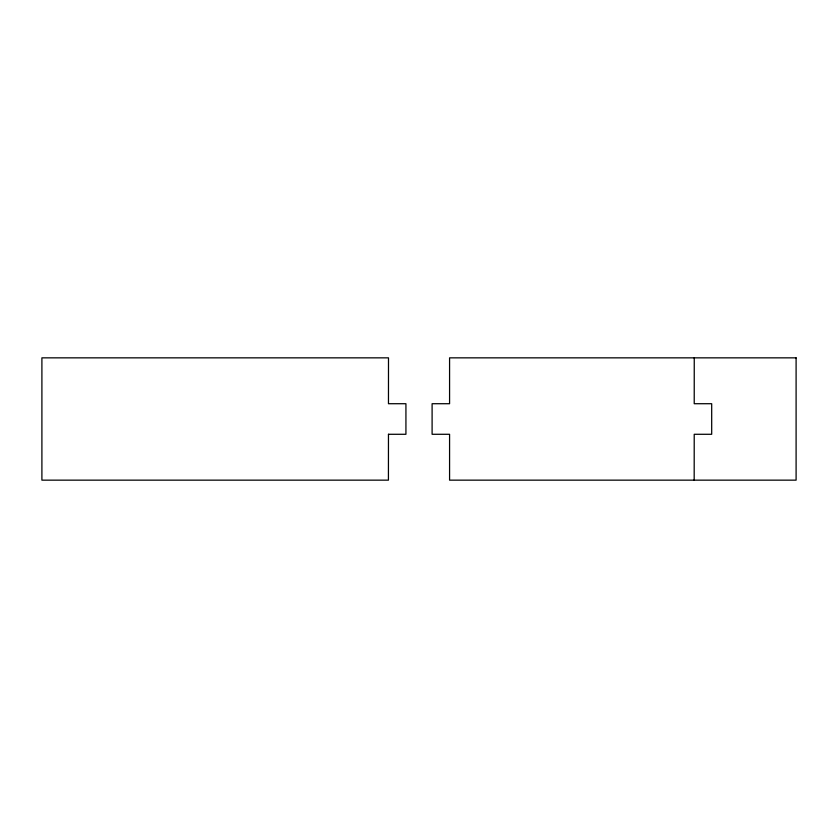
<?xml version="1.0" encoding="UTF-8"?>
<svg xmlns="http://www.w3.org/2000/svg" width="838" height="838" viewBox="0 0 838 838"><rect width="100%" height="100%" fill="white"/><g stroke="black" fill="none" stroke-linecap="round" stroke-linejoin="round"><path stroke-width="1.26" d="M694.252 357.847L694.22 403.717L711.692 403.717L711.692 434.283L694.22 434.283L694.178 480.153M388.465 434.283L388.423 480.153L41.9 480.153L41.9 357.847L388.497 357.847L388.465 403.717L405.927 403.717L405.927 434.283L388.465 434.283M796.1 357.847L449.577 357.847L449.577 403.717L432.104 403.717L432.104 434.283L449.577 434.283L449.577 480.153L796.1 480.153L796.1 357.847"/></g></svg>
